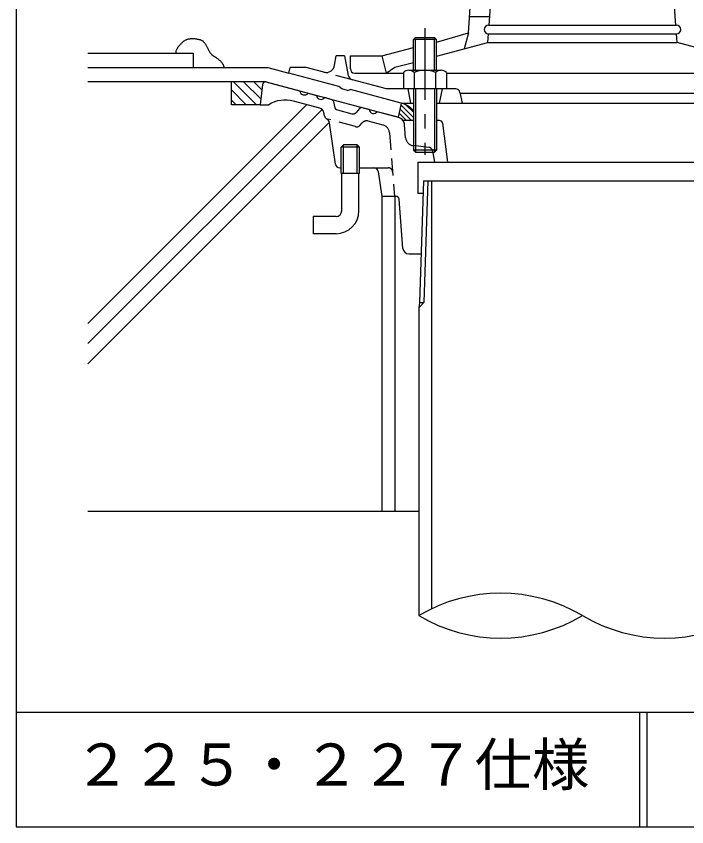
# Model space of a CAD drawing. Units: millimetres, scale not verified. Extents: x -325 to 475, y -613 to 617.
# Drawn here: x -325 to -91.1, y 26.5 to 309.4 of the extents above; entities that cross this region are included whole.
import ezdxf
from ezdxf.enums import TextEntityAlignment as Align

# ---------------------------------------------------------------- set-up
doc = ezdxf.new("R2010")
doc.units = ezdxf.units.MM
doc.header["$LTSCALE"] = 5
doc.linetypes.add('CHAIN1', pattern=[8, 5, -1, 1, -1])
doc.linetypes.add('DASHED1', pattern=[1.8, 1.2, -0.6])
for name, color, linetype in [('2-1', 4, 'Continuous'), ('2-2_in line', 7, 'Continuous'), ('2-3', 3, 'Continuous'), ('2-4_out line', 2, 'Continuous'), ('2-7_ビス', 7, 'Continuous'), ('2-8_drain他', 4, 'Continuous'), ('2-9_strainer他', 4, 'Continuous'), ('2-D_ハッチ他', 4, 'Continuous'), ('2-E_con他', 4, 'Continuous'), ('F-5', 6, 'Continuous'), ('F-7', 1, 'Continuous'), ('F-A', 7, 'Continuous')]:
    doc.layers.add(name, color=color, linetype=linetype)
doc.styles.add('HG丸ｺﾞｼｯｸM-PRO', font='')
doc.styles.get('HG丸ｺﾞｼｯｸM-PRO').set_extended_font_data('HG丸ｺﾞｼｯｸM-PRO')

msp = doc.modelspace()

# ---------------------------------------------------------------- linework, layer by layer
at = {"layer": '2-1'}
for p, q in [((-182.935, 251.907), (-184.26, 209.507)), ((-182.935, 251.907), (-71.935, 251.907)), ((-181.435, 251.907), (-182.76, 209.507)), ((-180.085, 251.907), (-180.085, 102.586)), ((-197.435, 246.507), (-197.435, 136.503)), ((-192.935, 246.507), (-192.935, 136.503)), ((-182.76, 209.507), (-184.585, 207.682)), ((-184.26, 209.507), (-184.585, 207.682)), ((-184.26, 209.507), (-182.76, 209.507)), ((-184.585, 207.682), (-184.585, 136.503))]:
    msp.add_line(p, q, dxfattribs=at)
msp.add_arc((-156.01, 51.935), 56.081, 59.36768, 120.63232, dxfattribs=at)
at = {"layer": '2-2_in line'}
for p, q in [((-300.027, 291.503), (-263.299, 291.503)), ((-238.052, 286.503), (-300.027, 286.503)), ((-249.934, 278.507), (-249.934, 286.503)), ((-237.922, 286.503), (-191.717, 274.123)), ((-239.934, 278.507), (-249.934, 278.507)), ((-190.748, 279.039), (-191.717, 274.123))]:
    msp.add_line(p, q, dxfattribs=at)
for points in [[(-269.296, 296.503), (-269.278, 296.634), (-269.245, 296.859), (-269.207, 297.082), (-269.162, 297.303), (-269.107, 297.52), (-269.038, 297.731), (-268.99, 297.851), (-268.949, 297.943), (-268.871, 298.099), (-268.784, 298.251), (-268.69, 298.399), (-268.589, 298.545), (-268.485, 298.687), (-268.422, 298.769), (-268.348, 298.863), (-268.218, 299.024), (-268.085, 299.182), (-267.95, 299.337), (-267.813, 299.491), (-267.674, 299.642), (-267.592, 299.73), (-267.507, 299.821), (-267.357, 299.977), (-267.206, 300.13), (-267.051, 300.28), (-266.892, 300.426), (-266.728, 300.568), (-266.631, 300.647), (-266.543, 300.716), (-266.389, 300.83), (-266.23, 300.938), (-266.066, 301.039), (-265.899, 301.132), (-265.727, 301.215), (-265.626, 301.259), (-265.512, 301.304), (-265.312, 301.371), (-265.109, 301.428), (-264.902, 301.475)], [(-264.902, 301.475), (-264.693, 301.515), (-264.482, 301.548), (-264.359, 301.565), (-264.21, 301.584), (-263.954, 301.611), (-263.698, 301.629), (-263.442, 301.639), (-263.187, 301.637), (-262.933, 301.623), (-262.786, 301.609), (-262.679, 301.595), (-262.494, 301.566), (-262.31, 301.532), (-262.126, 301.494), (-261.942, 301.454), (-261.758, 301.413), (-261.65, 301.39), (-261.528, 301.365), (-261.317, 301.322), (-261.107, 301.275), (-260.9, 301.223), (-260.698, 301.16), (-260.501, 301.085), (-260.391, 301.033), (-260.292, 300.98), (-260.126, 300.877), (-259.968, 300.76), (-259.817, 300.632), (-259.674, 300.495), (-259.538, 300.35), (-259.463, 300.263), (-259.378, 300.16), (-259.24, 299.979), (-259.11, 299.793), (-258.987, 299.602), (-258.869, 299.409), (-258.756, 299.212), (-258.693, 299.098), (-258.625, 298.975)], [(-258.625, 298.975), (-258.511, 298.761), (-258.399, 298.547), (-258.288, 298.332), (-258.178, 298.116), (-258.066, 297.9), (-258.001, 297.775), (-257.913, 297.606), (-257.757, 297.316), (-257.592, 297.032), (-257.417, 296.755), (-257.229, 296.488), (-257.023, 296.235), (-256.896, 296.096), (-256.849, 296.049), (-256.768, 295.97), (-256.683, 295.893), (-256.597, 295.819), (-256.508, 295.748), (-256.416, 295.68), (-256.362, 295.642), (-256.273, 295.583), (-256.115, 295.486), (-255.953, 295.395), (-255.79, 295.306), (-255.628, 295.217), (-255.467, 295.125), (-255.375, 295.069), (-255.283, 295.01), (-255.127, 294.902), (-254.974, 294.789), (-254.825, 294.672), (-254.678, 294.552), (-254.531, 294.43), (-254.447, 294.358), (-254.341, 294.269), (-254.16, 294.114), (-253.98, 293.956), (-253.805, 293.795), (-253.635, 293.629)], [(-253.635, 293.629), (-253.472, 293.456), (-253.381, 293.351), (-253.329, 293.289), (-253.243, 293.18), (-253.16, 293.067), (-253.082, 292.952), (-253.01, 292.833), (-252.943, 292.712), (-252.907, 292.64), (-252.86, 292.539), (-252.789, 292.36), (-252.727, 292.177), (-252.672, 291.991), (-252.623, 291.803), (-252.577, 291.613), (-252.551, 291.503)]]:
    msp.add_lwpolyline(points, dxfattribs=at)
at = {"layer": '2-3'}
for q in [(-300.027, 136.503), (-184.585, 100.19)]:
    msp.add_line((-184.585, 136.503), q, dxfattribs=at)
for centre, start, end in [((-156.01, 148.446), 239.36768, 300.63232), ((-98.86, 148.446), 239.36765, 300.63229)]:
    msp.add_arc(centre, 56.081, start, end, dxfattribs=at)
at = {"layer": '2-4_out line'}
for p, q in [((-300.027, 296.503), (-263.299, 296.503)), ((-263.299, 296.503), (-263.299, 291.503)), ((-263.299, 291.503), (-237.263, 291.503)), ((-237.263, 291.503), (-229.934, 289.539)), ((-209.435, 283.529), (-208.435, 283.778)), ((-190.748, 279.039), (-208.435, 283.778))]:
    msp.add_line(p, q, dxfattribs=at)
msp.add_lwpolyline([(-209.435, 283.529), (-211.435, 284.065), (-212.435, 284.85), (-229.935, 289.539)], dxfattribs=at)
msp.add_arc((-192.494, 271.225), 8, 40.76435, 74.99991, dxfattribs=at)
at = {"layer": '2-7_ビス'}
for p, q in [((-237.794, 286.469), (-226.079, 283.33)), ((-239.045, 285.627), (-239.935, 278.507)), ((-223.181, 282.553), (-220.283, 281.777)), ((-215.085, 280.384), (-217.386, 281)), ((-239.935, 278.507), (-236.935, 278.507)), ((-219.105, 277.32), (-228.293, 279.782)), ((-214.364, 279.619), (-214.001, 277.846)), ((-201.931, 276.859), (-204.232, 277.476)), ((-217.424, 274.622), (-217.663, 275.789)), ((-212.92, 276.698), (-207.949, 275.366)), ((-205.239, 277.173), (-206.439, 275.82)), ((-191.717, 274.123), (-199.033, 276.083)), ((-213.624, 257.787), (-215.763, 272.207)), ((-186.435, 273.007), (-190.08, 273.007)), ((-177.314, 273.007), (-178.435, 273.007)), ((-176.322, 272.135), (-174.564, 258.506)), ((-210.795, 264.507), (-211.609, 263.707)), ((-205.259, 263.707), (-211.609, 263.707)), ((-211.609, 254.507), (-211.609, 263.707)), ((-206.075, 264.507), (-210.795, 264.507)), ((-210.795, 254.507), (-210.795, 264.507)), ((-205.259, 263.707), (-206.075, 264.507)), ((-206.075, 254.507), (-206.075, 264.507)), ((-205.259, 254.507), (-205.259, 263.707)), ((-184.935, 258.506), (-69.935, 258.506)), ((-184.935, 258.506), (-184.935, 247.507)), ((-212.141, 256.506), (-211.609, 256.506)), ((-205.259, 256.506), (-200.226, 256.506)), ((-198.743, 255.229), (-197.435, 246.506)), ((-205.259, 254.507), (-211.609, 254.507)), ((-211.434, 241.506), (-211.434, 254.507)), ((-205.434, 241.506), (-205.434, 254.507)), ((-192.935, 246.507), (-197.435, 246.507)), ((-192.451, 246.506), (-197.435, 246.506)), ((-183.072, 247.507), (-184.935, 247.507)), ((-190.081, 228.348), (-191.454, 245.586)), ((-221.434, 239.506), (-221.434, 233.507)), ((-213.434, 239.506), (-221.434, 239.506)), ((-213.434, 233.507), (-221.434, 233.507)), ((-187.896, 226.507), (-183.728, 226.507))]:
    msp.add_line(p, q, dxfattribs=at)
at = {"layer": '2-7_ビス', "linetype": 'DASHED1'}
for p, q in [((-206.597, 270.863), (-216.343, 273.474)), ((-205.086, 271.316), (-204.296, 272.207)), ((-197.018, 271.402), (-202.282, 272.812)), ((-189.146, 266.977), (-189.503, 271.463)), ((-194.804, 268.742), (-193.033, 246.506)), ((-181.062, 263.632), (-186.486, 264.233)), ((-179.748, 262.387), (-179.101, 258.506)), ((-200.226, 256.506), (-195.214, 256.506))]:
    msp.add_line(p, q, dxfattribs=at)
at = {"layer": '2-7_ビス'}
for centre, radius, start, end in [((-238.052, 285.503), 1, 74.99782, 172.88445), ((-238.052, 285.503), 1, 74.99949, 172.8842), ((-224.468, 283.545), 1.625, 187.61929, 322.3797), ((-231.14, 269.157), 11, 74.99997, 121.79021), ((-218.673, 281.992), 1.625, 187.62059, 322.37891), ((-215.343, 279.418), 1, 11.56641, 75.00078), ((-219.623, 275.388), 2, 11.56621, 75.0005), ((-212.532, 278.147), 1.5, 191.5649, 254.99991), ((-204.49, 276.51), 1, 75.00023, 138.43498), ((-215.955, 274.923), 1.5, 191.56628, 239.30832), ((-207.561, 276.815), 1.5, 254.99991, 318.43558), ((-200.32, 277.075), 1.625, 187.62059, 322.38074), ((-217.741, 271.913), 2, 8.43475, 59.30959), ((-192.494, 271.225), 3, 36.43097, 74.99991), ((-177.314, 272.006), 1, 7.35265, 90), ((-212.141, 258.007), 1.5, 188.43515, 270), ((-200.226, 255.006), 1.5, 8.5307, 90), ((-192.451, 245.507), 1, 4.55455, 90), ((-213.434, 241.506), 2, 270, 0), ((-213.434, 241.506), 8, 270, 0), ((-188.088, 228.507), 2, 184.55388, 270)]:
    msp.add_arc(centre, radius, start, end, dxfattribs=at)
at = {"layer": '2-7_ビス', "linetype": 'DASHED1'}
for centre, radius, start, end in [((-215.955, 274.923), 1.5, 239.30832, 255.00128), ((-202.8, 270.881), 2, 74.99976, 138.43507), ((-192.494, 271.225), 3, 4.55424, 36.43097), ((-206.208, 272.312), 1.5, 255.00128, 318.43651), ((-197.794, 268.504), 3, 4.5546, 74.99991), ((-186.155, 267.215), 3, 184.5546, 263.66975), ((-181.228, 262.141), 1.5, 9.46233, 83.67116), ((-195.214, 255.006), 1.5, 4.55501, 90)]:
    msp.add_arc(centre, radius, start, end, dxfattribs=at)
at = {"layer": '2-8_drain他'}
for p, q in [((-167.217, 303.636), (-159.323, 416.52)), ((-160.015, 306.279), (-152.34, 416.031)), ((-94.854, 306.279), (-102.529, 416.031)), ((-166.822, 309.279), (-159.805, 309.279)), ((-160.225, 306.279), (-94.645, 306.279)), ((-178.435, 300.387), (-167.217, 303.636)), ((-167.217, 303.636), (-168.717, 298.058)), ((-160.435, 300.277), (-160.225, 303.279)), ((-160.225, 303.279), (-94.645, 303.279)), ((-94.435, 300.277), (-94.645, 303.279)), ((-178.435, 295.454), (-160.435, 300.277)), ((-160.435, 300.279), (-94.435, 300.279)), ((-61.934, 291.569), (-94.435, 300.277)), ((-197.435, 295.539), (-186.435, 298.487)), ((-208.435, 291.039), (-208.435, 295.539)), ((-208.435, 295.539), (-197.435, 295.539)), ((-192.935, 291.569), (-186.435, 293.31)), ((-206.935, 289.539), (-189.935, 289.539)), ((-174.935, 289.539), (-54.435, 289.539))]:
    msp.add_line(p, q, dxfattribs=at)
msp.add_lwpolyline([(-197.435, 295.539), (-195.935, 289.539), (-192.935, 291.569)], dxfattribs=at)
for centre, start, end in [((-160.225, 304.779), 90, 270), ((-94.645, 304.779), 270, 90), ((-206.935, 291.039), 180, 270)]:
    msp.add_arc(centre, 1.5, start, end, dxfattribs=at)
at = {"layer": '2-9_strainer他', "linetype": 'CHAIN1'}
msp.add_line((-182.435, 305.183), (-182.435, 261.085), dxfattribs=at)
at = {"layer": '2-9_strainer他'}
for p, q in [((-186.435, 290.539), (-186.435, 301.262)), ((-185.758, 290.539), (-185.758, 301.939)), ((-179.111, 290.539), (-179.111, 301.939)), ((-178.435, 290.539), (-178.435, 301.262)), ((-213.928, 292.32), (-213.435, 295.539)), ((-210.435, 295.539), (-213.435, 295.539)), ((-210.435, 295.539), (-209.167, 288.773)), ((-229.935, 289.539), (-229.435, 291.539)), ((-223.876, 291.539), (-229.435, 291.539)), ((-217.67, 289.876), (-223.876, 291.539)), ((-189.935, 289.818), (-189.935, 284.039)), ((-188.058, 290.539), (-176.811, 290.539)), ((-186.182, 289.818), (-186.182, 284.039)), ((-178.687, 289.818), (-178.687, 284.039)), ((-174.935, 289.818), (-174.935, 284.039)), ((-195.885, 284.039), (-207.718, 287.21)), ((-171.664, 284.039), (-195.885, 284.039)), ((-188.435, 284.039), (-187.435, 279.039)), ((-186.435, 284.039), (-186.435, 262.616)), ((-185.758, 284.039), (-185.758, 261.939)), ((-179.111, 284.039), (-179.111, 261.939)), ((-178.435, 284.039), (-178.435, 262.616)), ((-176.435, 284.039), (-177.435, 279.039)), ((-170.193, 282.833), (-169.435, 279.039)), ((-170.135, 282.539), (-64.582, 282.539)), ((-190.748, 279.039), (-186.435, 279.039)), ((-178.435, 279.039), (-64.121, 279.039))]:
    msp.add_line(p, q, dxfattribs=at)
at = {"layer": '2-9_strainer他', "linetype": 'DASHED1'}
msp.add_line((-207.718, 287.21), (-217.67, 289.876), dxfattribs=at)
at = {"layer": '2-9_strainer他'}
for points in [[(-178.435, 301.262), (-186.435, 301.262), (-185.758, 301.939), (-179.111, 301.939)], [(-178.435, 262.616), (-186.435, 262.616), (-185.758, 261.939), (-179.111, 261.939)]]:
    msp.add_lwpolyline(points, close=True, dxfattribs=at)
for centre, radius, start, end in [((-216.893, 292.774), 3, 254.99973, 351.29286), ((-207.201, 289.142), 2, 190.61488, 255.0005), ((-188.058, 287.739), 2.8, 47.92557, 132.07463), ((-182.435, 280.45), 10.089, 68.19786, 111.80214), ((-176.811, 287.739), 2.8, 47.92572, 132.07428), ((-171.664, 282.539), 1.5, 11.31021, 90)]:
    msp.add_arc(centre, radius, start, end, dxfattribs=at)
at = {"layer": '2-D_ハッチ他'}
for p, q in [((-241.208, 278.507), (-249.205, 286.503)), ((-239.683, 280.517), (-245.669, 286.503)), ((-239.29, 283.66), (-242.133, 286.503)), ((-244.744, 278.507), (-249.934, 283.697)), ((-248.279, 278.507), (-249.934, 280.162)), ((-190.85, 278.52), (-186.435, 274.105)), ((-188.968, 278.406), (-186.435, 275.872)), ((-191.432, 275.567), (-188.872, 273.007)), ((-191.141, 277.044), (-187.104, 273.007))]:
    msp.add_line(p, q, dxfattribs=at)
at = {"layer": '2-E_con他'}
for p, q in [((-300.027, 202.195), (-223.677, 278.545)), ((-300.027, 195.124), (-218.28, 276.871)), ((-300.027, 188.052), (-215.779, 272.301))]:
    msp.add_line(p, q, dxfattribs=at)
at = {"layer": 'F-5'}
for p, q in [((-325.027, 66.503), (474.973, 66.503)), ((-107.527, 66.503), (-107.527, 26.503)), ((-105.027, 66.503), (-105.027, 26.503))]:
    msp.add_line(p, q, dxfattribs=at)
at = {"layer": 'F-7'}
for p, q in [((-325.027, 616.503), (-325.027, 26.503)), ((-325.027, 26.503), (474.973, 26.503))]:
    msp.add_line(p, q, dxfattribs=at)

# ---------------------------------------------------------------- texts
at = {"layer": 'F-A', "style": 'HG丸ｺﾞｼｯｸM-PRO'}
msp.add_text('２２５・２２７仕様', height=14.66, dxfattribs=at).set_placement((-305.027, 36.503), align=Align.BOTTOM_LEFT)

doc.saveas('drawing.dxf')
